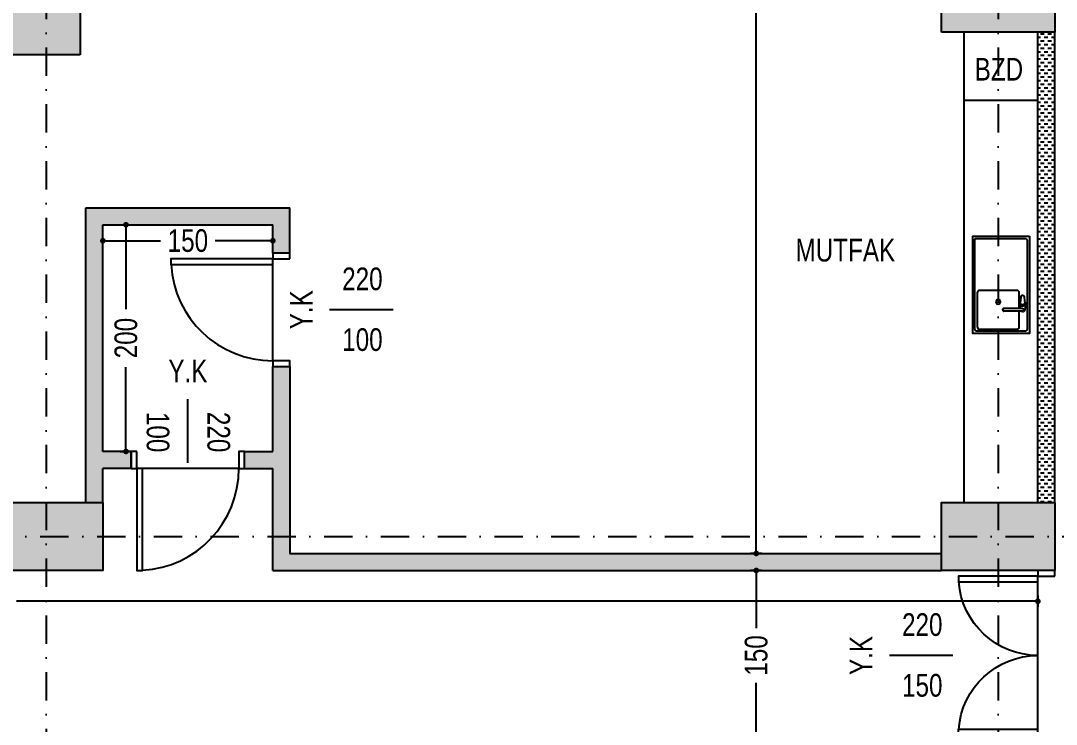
# Model space of a CAD drawing. Header units: centimetres. Extents: x 26569 to 160723, y -3143 to 14565.
# Drawn here: x 51707 to 52621, y 3298 to 3919 of the extents above; entities that cross this region are included whole.
import ezdxf
from ezdxf.enums import TextEntityAlignment as Align

# ---------------------------------------------------------------- set-up
doc = ezdxf.new("R2010")
doc.units = ezdxf.units.CM
doc.header["$LTSCALE"] = 100
doc.linetypes.add('DASHDOT2', pattern=[0.5, 0.25, -0.125, 0, -0.125])
for name, color, linetype in [('A-ANNO-DIMS', 187, 'Continuous'), ('A-ANNO-GRID', 155, 'DASHDOT2'), ('A-ANNO-TEXT', 50, 'Continuous'), ('A-DOOR', 193, 'Continuous'), ('A-ELEV-01', 255, 'Continuous'), ('A-FLOR-FIXT', 146, 'Continuous'), ('A-WALL', 134, 'Continuous'), ('A-WALL-HTCH', 8, 'Continuous'), ('S-CONC', 5, 'Continuous'), ('S-HTCH', 8, 'Continuous')]:
    doc.layers.add(name, color=color, linetype=linetype)
doc.styles.add('Fields_100', font='act_simplex.shx', dxfattribs={"width": 0.8, "height": 20})
doc.dimstyles.new('FIELDS_100', dxfattribs={"dimscale": 0, "dimtxt": 20, "dimasz": 5, "dimexe": 5, "dimexo": 5, "dimgap": 5, "dimtad": 0, "dimdec": 0, "dimzin": 0, "dimdsep": 46, "dimtxsty": 'Fields_100', "dimblk": 'DOT', "dimcen": 0.09, "dimclrt": 50, "dimadec": 0, "dimazin": 0, "dimtfac": 1, "dimtdec": 0, "dimtix": 1, "dimtofl": 0, "dimtmove": 1, "dimatfit": 3, "dimfxl": 5, "dimfxlon": 1, "dimtolj": 1, "dimtzin": 0, "dimarcsym": 0})
pattern_1 = [(0, (47244.2896, 54361.0323), (3.175, 3.175), [3.175, -3.175])]

# ---------------------------------------------------------------- blocks, each defined once
blk = doc.blocks.new('KAPI_100')
at = {"layer": 'A-DOOR'}
blk.add_line((5, 15), (95, 15), dxfattribs=at)
blk.add_lwpolyline([(95, 15), (95, 105), (90, 105), (90, 15)], dxfattribs=at)
for points in [[(0, 0), (5, 0), (5, 15), (0, 15)], [(95, 0), (100, 0), (100, 15), (95, 15)]]:
    blk.add_lwpolyline(points, close=True, dxfattribs=at)
blk.add_arc((95, 15), 90, 93.18474, 180, dxfattribs=at)
blk = doc.blocks.new('EVİYE')
at = {"linetype": 'Continuous'}
for p, q in [((19.41, -6.18), (19.41, -5.82)), ((19.85, -6), (19.85, -22.2)), ((22.15, -6), (22.15, -22.2)), ((25.45, -3.82), (25.42, -3.82)), ((25.42, -8.19), (25.45, -8.19)), ((27.4, -3.85), (25.45, -3.82)), ((25.45, -8.19), (27.41, -8.16)), ((28.56, -7.63), (28.56, -7.63)), ((28.57, -4.38), (28.57, -4.38)), ((28.67, -4.44), (28.67, -4.44)), ((28.67, -7.57), (32.66, -7.36)), ((32.66, -4.65), (28.68, -4.44)), ((19.85, -22.21), (19.85, -22.44)), ((21, -23.34), (21, -23.34)), ((21, -23.34), (21, -23.34)), ((22.15, -22.21), (22.15, -22.44))]:
    blk.add_line(p, q, dxfattribs=at)
blk.add_lwpolyline([(86, 0), (0, 0), (0, -50), (86, -50)], close=True)
blk.add_lwpolyline([(82, -2), (4, -2, 0.414214), (2, -4), (2, -46, 0.414214), (4, -48), (82, -48, 0.523943), (84, -47), (84, -4, 0.414214)], format="xyb", close=True)
blk.add_lwpolyline([(22.15, -9), (36, -9, -0.414214), (38, -11), (38, -44, -0.414214), (36, -46), (6, -46, -0.414214), (4, -44), (4, -11, -0.414214), (6, -9), (19.85, -9)], format="xyb")
for points in [[(25.06, -3.92), (24.42, -3.85), (23.27, -3.74), (22.04, -3.61)], [(22.15, -8.38), (23.27, -8.26), (24.42, -8.15), (25.05, -8.09)], [(28.57, -4.38), (28.36, -4.2), (28.12, -4.04), (27.87, -3.93), (27.6, -3.86), (27.4, -3.85)], [(27.4, -8.16), (27.6, -8.14), (27.87, -8.08), (28.12, -7.97), (28.36, -7.81), (28.56, -7.63)], [(28.56, -7.63), (28.6, -7.6), (28.64, -7.57), (28.66, -7.57)], [(28.67, -4.44), (28.64, -4.43), (28.6, -4.41), (28.57, -4.38)], [(28.66, -7.57), (28.67, -7.57), (28.67, -7.57)], [(28.68, -4.44), (28.67, -4.44), (28.67, -4.44)]]:
    blk.add_lwpolyline(points, dxfattribs=at)
blk.add_circle((28, -27.5), 2)
for centre, radius, start, end in [((21, -6), 1.15, 0, 180), ((21.63, -5.99), 2.45, 282.24875, 283.18697), ((28.99, -9.07), 1.53, 102.17143, 102.42209), ((28.67, -7.48), 0.086, 272.88999, 274.13158), ((28.67, -4.54), 0.0981, 84.51057, 86.96226), ((32.66, -4.72), 0.0648, 75.63423, 86.92524), ((32.66, -7.3), 0.0649, 272.9786, 284.40647), ((20.96, -22.21), 1.11, 179.63274, 179.99999), ((20.97, -22.44), 1.12, 180.00397, 187.27399), ((20.97, -22.44), 1.12, 187.28025, 193.05011), ((20.97, -22.44), 1.12, 193.05083, 194.16558), ((21.03, -22.44), 1.12, 345.2288, 348.21392), ((21.03, -22.44), 1.12, 348.21401, 352.3596), ((21.03, -22.44), 1.12, 352.36499, 359.99551), ((21.04, -22.21), 1.11, 0.00001, 0.36726)]:
    blk.add_arc(centre, radius, start, end, dxfattribs=at)
for points, knots in [([(19.41, -5.82), (19.42, -5.66), (19.46, -5.42), (19.56, -5.12), (19.69, -4.83), (19.87, -4.56), (20.08, -4.32), (20.25, -4.16), (20.45, -4.01), (20.65, -3.89), (20.87, -3.78), (21.09, -3.7), (21.32, -3.64), (21.56, -3.61), (21.8, -3.6), (21.96, -3.6), (22.04, -3.61)], [0, 0, 0, 0, 0.124892, 0.187406, 0.249919, 0.374812, 0.437329, 0.499844, 0.562367, 0.624891, 0.687407, 0.749922, 0.812445, 0.874969, 0.937484, 1, 1, 1, 1]), ([(19.41, -6.18), (19.42, -6.4), (19.49, -6.72), (19.67, -7.12), (19.78, -7.3), (19.85, -7.39)], [0, 0, 0, 0, 0.499437, 0.749696, 1, 1, 1, 1]), ([(25.42, -3.82), (25.38, -3.82), (25.3, -3.82), (25.19, -3.85), (25.07, -3.9), (24.92, -4), (24.74, -4.17), (24.56, -4.44), (24.43, -4.7), (24.35, -4.94), (24.27, -5.21), (24.21, -5.56), (24.19, -5.85), (24.19, -6)], [0, 0, 0, 0, 0.042576, 0.086043, 0.13119, 0.178675, 0.282596, 0.400733, 0.533773, 0.605591, 0.680462, 0.837443, 1, 1, 1, 1]), ([(24.19, -6), (24.19, -6.15), (24.21, -6.44), (24.27, -6.8), (24.35, -7.06), (24.43, -7.3), (24.56, -7.57), (24.74, -7.84), (24.92, -8.01), (25.07, -8.1), (25.19, -8.15), (25.3, -8.18), (25.38, -8.19), (25.42, -8.19)], [0, 0, 0, 0, 0.162462, 0.319396, 0.39426, 0.466082, 0.599156, 0.717347, 0.821324, 0.868827, 0.913983, 0.957445, 1, 1, 1, 1]), ([(25.62, -6), (25.62, -5.86), (25.64, -5.58), (25.72, -5.24), (25.83, -4.98), (25.94, -4.74), (26.09, -4.52), (26.27, -4.32), (26.45, -4.16), (26.66, -4.02), (26.88, -3.93), (27.05, -3.88), (27.23, -3.85), (27.34, -3.85), (27.4, -3.85)], [0, 0, 0, 0, 0.136919, 0.272121, 0.338641, 0.404193, 0.531768, 0.593808, 0.654623, 0.772686, 0.830354, 0.887308, 0.94377, 1, 1, 1, 1]), ([(27.4, -8.16), (27.35, -8.16), (27.23, -8.15), (27.06, -8.13), (26.88, -8.08), (26.66, -7.98), (26.45, -7.85), (26.27, -7.68), (26.09, -7.49), (25.94, -7.27), (25.82, -7.03), (25.72, -6.77), (25.64, -6.43), (25.62, -6.14), (25.62, -6)], [0, 0, 0, 0, 0.056218, 0.112671, 0.169619, 0.227285, 0.345353, 0.406172, 0.46822, 0.595811, 0.66137, 0.727894, 0.863096, 1, 1, 1, 1]), ([(32.66, -7.36), (32.74, -7.36), (32.89, -7.33), (33.1, -7.25), (33.29, -7.11), (33.45, -6.94), (33.59, -6.74), (33.72, -6.43), (33.79, -6.01), (33.72, -5.59), (33.59, -5.28), (33.45, -5.07), (33.29, -4.9), (33.1, -4.77), (32.89, -4.68), (32.74, -4.66), (32.66, -4.65)], [0, 0, 0, 0, 0.058363, 0.117424, 0.177669, 0.239426, 0.302812, 0.367695, 0.499943, 0.632207, 0.697109, 0.760515, 0.822295, 0.882558, 0.941631, 1, 1, 1, 1]), ([(21, -23.59), (20.92, -23.59), (20.77, -23.58), (20.56, -23.51), (20.36, -23.4), (20.18, -23.26), (20.04, -23.08), (19.93, -22.88), (19.86, -22.66), (19.85, -22.51), (19.85, -22.44)], [0, 0, 0, 0, 0.125137, 0.250246, 0.375317, 0.500338, 0.625307, 0.750232, 0.875122, 1, 1, 1, 1]), ([(21, -23.57), (20.94, -23.57), (20.81, -23.56), (20.62, -23.51), (20.45, -23.44), (20.29, -23.33), (20.15, -23.2), (20.03, -23.06), (19.94, -22.89), (19.9, -22.77), (19.88, -22.71)], [0, 0, 0, 0, 0.125774, 0.25144, 0.376916, 0.502128, 0.627034, 0.751626, 0.875929, 1, 1, 1, 1]), ([(22.15, -22.44), (22.15, -22.51), (22.14, -22.66), (22.07, -22.88), (21.96, -23.08), (21.82, -23.26), (21.64, -23.4), (21.44, -23.51), (21.23, -23.58), (21.08, -23.59), (21, -23.59)], [0, 0, 0, 0, 0.124878, 0.249766, 0.374691, 0.499662, 0.624683, 0.749755, 0.874863, 1, 1, 1, 1]), ([(21, -23.57), (21.06, -23.57), (21.19, -23.56), (21.37, -23.51), (21.55, -23.44), (21.71, -23.34), (21.85, -23.21), (21.96, -23.06), (22.06, -22.9), (22.1, -22.78), (22.11, -22.72)], [0, 0, 0, 0, 0.125766, 0.251426, 0.376898, 0.50211, 0.62702, 0.751617, 0.875925, 1, 1, 1, 1])]:
    blk.add_open_spline(points, degree=3, knots=knots, dxfattribs=at)
blk = doc.blocks.new('_Dot')
at = {"color": 0, "linetype": 'ByBlock', "lineweight": -2}
blk.add_line((-0.5, 0), (-1, 0), dxfattribs=at)
at = {"color": 0, "linetype": 'ByBlock', "const_width": 0.5}
blk.add_lwpolyline([(-0.25, 0, 1), (0.25, 0, 1)], format="xyb", close=True, dxfattribs=at)
blk = doc.blocks.new('*D142')
at = {"layer": 'A-ANNO-DIMS', "color": 0, "lineweight": -2, "transparency": 16777216}
for p, q in [((52360.99, 7053.59), (52350.99, 7053.59)), ((52355.99, 7048.59), (52355.99, 5284.28)), ((52355.99, 3453.59), (52355.99, 5217.9)), ((52360.99, 3448.59), (52350.99, 3448.59))]:
    blk.add_line(p, q, dxfattribs=at)
at = {"layer": 'DEFPOINTS', "color": 0, "transparency": 16777216}
for p in [(52604.48, 7053.59), (52355.99, 3448.59), (52519.48, 3448.59)]:
    blk.add_point(p, dxfattribs=at)
at = {"layer": 'A-ANNO-DIMS', "color": 0, "lineweight": -2, "transparency": 16777216, "xscale": 5, "yscale": 5, "zscale": 5}
for p, rotation in [((52355.99, 7053.59), 90), ((52355.99, 3448.59), 270)]:
    blk.add_blockref('_Dot', p, dxfattribs=dict(at, rotation=rotation))
at = {"layer": 'A-ANNO-DIMS', "color": 50, "transparency": 16777216, "insert": (52355.99, 5251.09), "char_height": 20, "attachment_point": 5, "rotation": 90, "style": 'Fields_100'}
blk.add_mtext('\\A1;3605', dxfattribs=at)
blk = doc.blocks.new('*D380')
at = {"layer": 'A-ANNO-DIMS', "color": 0, "lineweight": -2, "transparency": 16777216}
for p, q in [((52360.99, 3433.59), (52350.99, 3433.59)), ((52355.99, 3428.59), (52355.99, 3382.64)), ((52355.99, 3288.59), (52355.99, 3334.55)), ((52360.99, 3283.59), (52350.99, 3283.59))]:
    blk.add_line(p, q, dxfattribs=at)
at = {"layer": 'DEFPOINTS', "color": 0, "transparency": 16777216}
for p in [(52519.48, 3433.59), (52355.99, 3283.59), (52519.48, 3283.59)]:
    blk.add_point(p, dxfattribs=at)
at = {"layer": 'A-ANNO-DIMS', "color": 0, "lineweight": -2, "transparency": 16777216, "xscale": 5, "yscale": 5, "zscale": 5}
for p, rotation in [((52355.99, 3433.59), 90), ((52355.99, 3283.59), 270)]:
    blk.add_blockref('_Dot', p, dxfattribs=dict(at, rotation=rotation))
at = {"layer": 'A-ANNO-DIMS', "color": 50, "transparency": 16777216, "insert": (52355.99, 3358.59), "char_height": 20, "attachment_point": 5, "rotation": 90, "style": 'Fields_100'}
blk.add_mtext('\\A1;150', dxfattribs=at)
blk = doc.blocks.new('KAPI 150')
at = {"layer": 'A-DOOR'}
blk.add_line((145, 15), (5, 15), dxfattribs=at)
for points in [[(5, 15), (5, 85), (10, 85), (10, 15)], [(145, 15), (145, 85), (140, 85), (140, 15)]]:
    blk.add_lwpolyline(points, dxfattribs=at)
for points in [[(5, 0), (0, 0), (0, 15), (5, 15)], [(150, 0), (145, 0), (145, 15), (150, 15)]]:
    blk.add_lwpolyline(points, close=True, dxfattribs=at)
for centre, start, end in [((5, 15), 0, 85.90396), ((145, 15), 94.09604, 180)]:
    blk.add_arc(centre, 70, start, end, dxfattribs=at)
blk = doc.blocks.new('AÇK_01')
at = {"color": 0}
blk.add_lwpolyline([(28, 0), (-28, 0)], dxfattribs=at)
at = {"color": 0, "style": 'Fields_100', "width": 0.8}
blk.add_attdef('A.Ç.K.01', text='', height=20, rotation=90, dxfattribs=at).set_placement((-53, 0), align=Align.MIDDLE_CENTER)
for tag, p in [('W', (1, 17.25)), ('H', (1, -36.34))]:
    blk.add_attdef(tag, text='', height=20, dxfattribs=at).set_placement(p, align=Align.CENTER)
blk = doc.blocks.new('*D176')
at = {"layer": 'A-ANNO-DIMS', "color": 0, "lineweight": -2, "transparency": 16777216}
for p, q in [((51779.48, 3719.51), (51779.48, 3729.51)), ((51929.48, 3719.51), (51929.48, 3729.51)), ((51784.48, 3724.51), (51830.43, 3724.51)), ((51924.48, 3724.51), (51878.52, 3724.51))]:
    blk.add_line(p, q, dxfattribs=at)
at = {"layer": 'DEFPOINTS', "color": 0, "transparency": 16777216}
for p in [(51929.48, 3724.51), (51779.48, 3538.59), (51929.48, 3538.59)]:
    blk.add_point(p, dxfattribs=at)
at = {"layer": 'A-ANNO-DIMS', "color": 0, "lineweight": -2, "transparency": 16777216, "xscale": 5, "yscale": 5, "zscale": 5, "rotation": 180}
blk.add_blockref('_Dot', (51779.48, 3724.51), dxfattribs=at)
at = {"layer": 'A-ANNO-DIMS', "color": 0, "lineweight": -2, "transparency": 16777216, "xscale": 5, "yscale": 5, "zscale": 5}
blk.add_blockref('_Dot', (51929.48, 3724.51), dxfattribs=at)
at = {"layer": 'A-ANNO-DIMS', "color": 50, "transparency": 16777216, "insert": (51854.48, 3724.51), "char_height": 20, "attachment_point": 5, "style": 'Fields_100'}
blk.add_mtext('\\A1;150', dxfattribs=at)
blk = doc.blocks.new('*D177')
at = {"layer": 'A-ANNO-DIMS', "color": 0, "lineweight": -2, "transparency": 16777216}
for p, q in [((51794.86, 3738.59), (51804.86, 3738.59)), ((51799.86, 3733.59), (51799.86, 3664.16)), ((51799.86, 3543.59), (51799.86, 3613.02)), ((51794.86, 3538.59), (51804.86, 3538.59))]:
    blk.add_line(p, q, dxfattribs=at)
at = {"layer": 'DEFPOINTS', "color": 0, "transparency": 16777216}
for p in [(51779.48, 3738.59), (51799.86, 3738.59), (51779.48, 3538.59)]:
    blk.add_point(p, dxfattribs=at)
at = {"layer": 'A-ANNO-DIMS', "color": 0, "lineweight": -2, "transparency": 16777216, "xscale": 5, "yscale": 5, "zscale": 5}
for p, rotation in [((51799.86, 3738.59), 90), ((51799.86, 3538.59), 270)]:
    blk.add_blockref('_Dot', p, dxfattribs=dict(at, rotation=rotation))
at = {"layer": 'A-ANNO-DIMS', "color": 50, "transparency": 16777216, "insert": (51799.86, 3638.59), "char_height": 20, "attachment_point": 5, "rotation": 90, "style": 'Fields_100'}
blk.add_mtext('\\A1;200', dxfattribs=at)
blk = doc.blocks.new('*D228')
at = {"layer": 'A-ANNO-DIMS', "color": 0, "lineweight": -2, "transparency": 16777216}
for p, q in [((50864.48, 3411.39), (50864.48, 3401.39)), ((52604.48, 3411.39), (52604.48, 3401.39)), ((50869.48, 3406.39), (51640.03, 3406.39)), ((52599.48, 3406.39), (51703.36, 3406.39))]:
    blk.add_line(p, q, dxfattribs=at)
at = {"layer": 'DEFPOINTS', "color": 0, "transparency": 16777216}
for p in [(50864.48, 3433.59), (52604.48, 3433.59), (52604.48, 3406.39)]:
    blk.add_point(p, dxfattribs=at)
at = {"layer": 'A-ANNO-DIMS', "color": 0, "lineweight": -2, "transparency": 16777216, "xscale": 5, "yscale": 5, "zscale": 5, "rotation": 180}
blk.add_blockref('_Dot', (50864.48, 3406.39), dxfattribs=at)
at = {"layer": 'A-ANNO-DIMS', "color": 0, "lineweight": -2, "transparency": 16777216, "xscale": 5, "yscale": 5, "zscale": 5}
blk.add_blockref('_Dot', (52604.48, 3406.39), dxfattribs=at)
at = {"layer": 'A-ANNO-DIMS', "color": 50, "transparency": 16777216, "insert": (51671.69, 3406.39), "char_height": 20, "attachment_point": 5, "style": 'Fields_100'}
blk.add_mtext('\\A1;1740', dxfattribs=at)

msp = doc.modelspace()

# ---------------------------------------------------------------- hatches: boundary and pattern name
at = {"layer": 'A-WALL-HTCH'}
h = msp.add_hatch(dxfattribs=at)
h.set_pattern_fill('DASH', color=256)
h.set_pattern_definition(pattern_1)
h.paths.add_polyline_path([(52619.48, 3908.59), (52604.48, 3908.59), (52604.48, 3493.59), (52619.48, 3493.59)])
h = msp.add_hatch(dxfattribs=at)
h.set_pattern_fill('DASH', color=256)
h.set_pattern_definition(pattern_1)
h.paths.add_polyline_path([(51944.48, 3613.59), (51929.48, 3613.59), (51929.48, 3538.59), (51904.48, 3538.59), (51904.48, 3523.59), (51929.48, 3523.59), (51929.48, 3433.59), (52519.48, 3433.59), (52519.48, 3448.59), (51944.48, 3448.59)])
h.paths.add_polyline_path([(51944.48, 3753.59), (51764.48, 3753.59), (51764.48, 3493.59), (51779.48, 3493.59), (51779.48, 3523.59), (51804.48, 3523.59), (51804.48, 3538.59), (51779.48, 3538.59), (51779.48, 3738.59), (51929.48, 3738.59), (51929.48, 3713.59), (51944.48, 3713.59)])
at = {"layer": 'S-HTCH'}
h = msp.add_hatch(dxfattribs=at)
h.set_pattern_fill('ANSI33', color=256)
h.set_pattern_definition([(45, (47244.2896, 5721.5606), (-4.490128, 4.490128), []), (45, (47248.78, 5721.5606), (-4.490128, 4.490128), [3.175, -1.5875])])
h.paths.add_polyline_path([(51759.48, 2938.59), (51699.48, 2938.59), (51699.48, 3038.59), (51759.48, 3038.59)])
h.paths.add_polyline_path([(50839.48, 2958.59), (50839.48, 3018.59), (50939.48, 3018.59), (50939.48, 2958.59)])
h.paths.add_polyline_path([(52519.48, 2958.59), (52519.48, 3018.59), (52619.48, 3018.59), (52619.48, 2958.59)])
h.paths.add_polyline_path([(51759.48, 1988.59), (51699.48, 1988.59), (51699.48, 2088.59), (51759.48, 2088.59)])
h.paths.add_polyline_path([(51759.48, 2463.59), (51699.48, 2463.59), (51699.48, 2563.59), (51759.48, 2563.59)])
h.paths.add_polyline_path([(51759.48, 3888.59), (51699.48, 3888.59), (51699.48, 3988.59), (51759.48, 3988.59)])
h.paths.add_polyline_path([(51759.48, 4363.59), (51699.48, 4363.59), (51699.48, 4463.59), (51759.48, 4463.59)])
h.paths.add_polyline_path([(51759.48, 4838.59), (51699.48, 4838.59), (51699.48, 4938.59), (51759.48, 4938.59)])
h.paths.add_polyline_path([(51759.48, 5788.59), (51699.48, 5788.59), (51699.48, 5888.59), (51759.48, 5888.59)])
h.paths.add_polyline_path([(51759.48, 6263.59), (51699.48, 6263.59), (51699.48, 6363.59), (51759.48, 6363.59)])
h.paths.add_polyline_path([(51759.48, 6738.59), (51699.48, 6738.59), (51699.48, 6838.59), (51759.48, 6838.59)])
h.paths.add_polyline_path([(50839.48, 1518.59), (50839.48, 1578.59), (50939.48, 1578.59), (50939.48, 1518.59)])
h.paths.add_polyline_path([(51679.48, 1518.59), (51679.48, 1578.59), (51779.48, 1578.59), (51779.48, 1518.59)])
h.paths.add_polyline_path([(52519.48, 1518.59), (52519.48, 1578.59), (52619.48, 1578.59), (52619.48, 1518.59)])
h.paths.add_polyline_path([(50839.48, 2008.59), (50839.48, 2068.59), (50939.48, 2068.59), (50939.48, 2008.59)])
h.paths.add_polyline_path([(52519.48, 2008.59), (52519.48, 2068.59), (52619.48, 2068.59), (52619.48, 2008.59)])
h.paths.add_polyline_path([(50839.48, 2483.59), (50839.48, 2543.59), (50939.48, 2543.59), (50939.48, 2483.59)])
h.paths.add_polyline_path([(52519.48, 2483.59), (52519.48, 2543.59), (52619.48, 2543.59), (52619.48, 2483.59)])
h.paths.add_polyline_path([(50839.48, 3433.59), (50839.48, 3493.59), (50939.48, 3493.59), (50939.48, 3433.59)])
h.paths.add_polyline_path([(51679.48, 3433.59), (51679.48, 3493.59), (51779.48, 3493.59), (51779.48, 3433.59)])
h.paths.add_polyline_path([(52519.48, 3433.59), (52519.48, 3493.59), (52619.48, 3493.59), (52619.48, 3433.59)])
h.paths.add_polyline_path([(50839.48, 3908.59), (50839.48, 3968.59), (50939.48, 3968.59), (50939.48, 3908.59)])
h.paths.add_polyline_path([(52519.48, 3908.59), (52519.48, 3968.59), (52619.48, 3968.59), (52619.48, 3908.59)])
h.paths.add_polyline_path([(50839.48, 4383.59), (50839.48, 4443.59), (50939.48, 4443.59), (50939.48, 4383.59)])
h.paths.add_polyline_path([(52519.48, 4383.59), (52519.48, 4443.59), (52619.48, 4443.59), (52619.48, 4383.59)])
h.paths.add_polyline_path([(50839.48, 4858.59), (50839.48, 4918.59), (50939.48, 4918.59), (50939.48, 4858.59)])
h.paths.add_polyline_path([(52519.48, 4858.59), (52519.48, 4918.59), (52619.48, 4918.59), (52619.48, 4858.59)])
h.paths.add_polyline_path([(50839.48, 5333.59), (50839.48, 5393.59), (50939.48, 5393.59), (50939.48, 5333.59)])
h.paths.add_polyline_path([(51679.48, 5333.59), (51679.48, 5393.59), (51779.48, 5393.59), (51779.48, 5333.59)])
h.paths.add_polyline_path([(52519.48, 5333.59), (52519.48, 5393.59), (52619.48, 5393.59), (52619.48, 5333.59)])
h.paths.add_polyline_path([(50839.48, 5808.59), (50839.48, 5868.59), (50939.48, 5868.59), (50939.48, 5808.59)])
h.paths.add_polyline_path([(52519.48, 5808.59), (52519.48, 5868.59), (52619.48, 5868.59), (52619.48, 5808.59)])
h.paths.add_polyline_path([(50839.48, 6283.59), (50839.48, 6343.59), (50939.48, 6343.59), (50939.48, 6283.59)])
h.paths.add_polyline_path([(52519.48, 6283.59), (52519.48, 6343.59), (52619.48, 6343.59), (52619.48, 6283.59)])
h.paths.add_polyline_path([(50839.48, 6758.59), (50839.48, 6818.59), (50939.48, 6818.59), (50939.48, 6758.59)])
h.paths.add_polyline_path([(52519.48, 6758.59), (52519.48, 6818.59), (52619.48, 6818.59), (52619.48, 6758.59)])
h.paths.add_polyline_path([(50839.48, 7248.59), (50839.48, 7308.59), (50939.48, 7308.59), (50939.48, 7248.59)])
h.paths.add_polyline_path([(51679.48, 7248.59), (51679.48, 7308.59), (51779.48, 7308.59), (51779.48, 7248.59)])
h.paths.add_polyline_path([(52519.48, 7248.59), (52519.48, 7308.59), (52619.48, 7308.59), (52619.48, 7248.59)])

# ---------------------------------------------------------------- linework, layer by layer
at = {"layer": 'A-ANNO-GRID'}
for p, q in [((51729.48, 8203.59), (51729.48, 1408.59)), ((52569.48, 8203.59), (52569.48, 1408.59)), ((49419.63, 3463.59), (71224.48, 3463.59))]:
    msp.add_line(p, q, dxfattribs=at)
at = {"layer": 'A-FLOR-FIXT'}
msp.add_line((52539.48, 3493.59), (52539.48, 3908.59), dxfattribs=at)
msp.add_lwpolyline([(52539.48, 3848.59), (52604.48, 3848.59)], dxfattribs=at)
at = {"layer": 'A-WALL'}
for p, q in [((52604.48, 3493.59), (52604.48, 3908.59)), ((52619.48, 3493.59), (52619.48, 3908.59)), ((51764.48, 3493.59), (51764.48, 3753.59)), ((51764.48, 3753.59), (51944.48, 3753.59)), ((51944.48, 3713.59), (51944.48, 3753.59)), ((51779.48, 3538.59), (51779.48, 3738.59)), ((51779.48, 3738.59), (51929.48, 3738.59)), ((51929.48, 3713.59), (51929.48, 3738.59)), ((51804.48, 3538.59), (51779.48, 3538.59)), ((51804.48, 3523.59), (51804.48, 3538.59)), ((51904.48, 3538.59), (51929.48, 3538.59)), ((51904.48, 3523.59), (51904.48, 3538.59)), ((51779.48, 3493.59), (51779.48, 3523.59)), ((51804.48, 3523.59), (51779.48, 3523.59)), ((51904.48, 3523.59), (51929.48, 3523.59))]:
    msp.add_line(p, q, dxfattribs=at)
for points in [[(51929.48, 3538.59), (51929.48, 3613.59), (51944.48, 3613.59), (51944.48, 3448.59), (52519.48, 3448.59)], [(51929.48, 3433.59), (51929.48, 3523.59)], [(51929.48, 3433.59), (52519.48, 3433.59)]]:
    msp.add_lwpolyline(points, dxfattribs=at)
at = {"layer": 'S-CONC'}
for points in [[(51759.48, 3888.59), (51699.48, 3888.59), (51699.48, 3988.59), (51759.48, 3988.59)], [(52519.48, 3908.59), (52519.48, 3968.59), (52619.48, 3968.59), (52619.48, 3908.59)], [(51679.48, 3433.59), (51679.48, 3493.59), (51779.48, 3493.59), (51779.48, 3433.59)], [(52519.48, 3433.59), (52519.48, 3493.59), (52619.48, 3493.59), (52619.48, 3433.59)]]:
    msp.add_lwpolyline(points, close=True, dxfattribs=at)

# ---------------------------------------------------------------- block references
at = {"layer": 'A-ANNO-TEXT'}
for p, values in [((52007.48, 3663.59), {'A.Ç.K.01': 'Y.K', 'H': '100', 'W': '220'}), ((52501.48, 3358.59), {'A.Ç.K.01': 'Y.K', 'H': '150', 'W': '220'})]:
    msp.add_blockref('AÇK_01', p, dxfattribs=at).add_auto_attribs(values)
at = {"layer": 'A-ANNO-TEXT', "rotation": 270}
msp.add_blockref('AÇK_01', (51854.48, 3556.63), dxfattribs=at).add_auto_attribs({'A.Ç.K.01': 'Y.K', 'H': '100', 'W': '220'})
at = {"layer": 'A-DOOR'}
for p, rotation in [((51944.48, 3613.59), 89.99999999999999), ((51904.48, 3538.59), 180)]:
    msp.add_blockref('KAPI_100', p, dxfattribs=dict(at, rotation=rotation))
at = {"layer": 'A-ELEV-01', "xscale": -1, "rotation": 90}
msp.add_blockref('KAPI 150', (52619.48, 3433.59), dxfattribs=at)
at = {"layer": 'A-FLOR-FIXT', "xscale": -1, "rotation": 270}
msp.add_blockref('EVİYE', (52596.98, 3642.59), dxfattribs=at)

# ---------------------------------------------------------------- texts
at = {"layer": 'A-ANNO-TEXT', "char_height": 20, "attachment_point": 2, "style": 'Fields_100'}
for s, insert in [('BZD', (52570.07, 3885.8)), ('MUTFAK', (52434.61, 3726.16))]:
    msp.add_mtext_dynamic_manual_height_columns(s, width=436.6649, gutter_width=100, heights=[0], dxfattribs=dict(at, insert=insert))

# ---------------------------------------------------------------- dimensions: what is measured, and where the dimension line sits
at = {"layer": 'A-ANNO-DIMS'}
for base, p1, p2, picture, middle in [((52355.99, 3448.59), (52604.48, 7053.59), (52519.48, 3448.59), '*D142', (52355.99, 5251.09)), ((51799.86, 3738.59), (51779.48, 3538.59), (51779.48, 3738.59), '*D177', (51799.86, 3638.59)), ((52355.99, 3283.59), (52519.48, 3433.59), (52519.48, 3283.59), '*D380', (52355.99, 3358.59))]:
    dim = msp.add_linear_dim(base=base, p1=p1, p2=p2, angle=90, dimstyle='FIELDS_100', override={"dimscale": 1}, dxfattribs=at)
    dim.commit()
    dim.dimension.update_dxf_attribs({"geometry": picture, "text_midpoint": middle})
dim = msp.add_linear_dim(base=(51929.48, 3724.51), p1=(51779.48, 3538.59), p2=(51929.48, 3538.59), dimstyle='FIELDS_100', override={"dimscale": 1}, dxfattribs=at)
dim.commit()
dim.dimension.update_dxf_attribs({"geometry": '*D176', "text_midpoint": (51854.48, 3724.51)})
dim = msp.add_linear_dim(base=(52604.48, 3406.39), p1=(50864.48, 3433.59), p2=(52604.48, 3433.59), dimstyle='FIELDS_100', override={"dimscale": 1}, dxfattribs=at)
dim.commit()
dim.dimension.update_dxf_attribs({"geometry": '*D228', "text_midpoint": (51671.69, 3406.39), "dimtype": 160})

doc.saveas('drawing.dxf')
